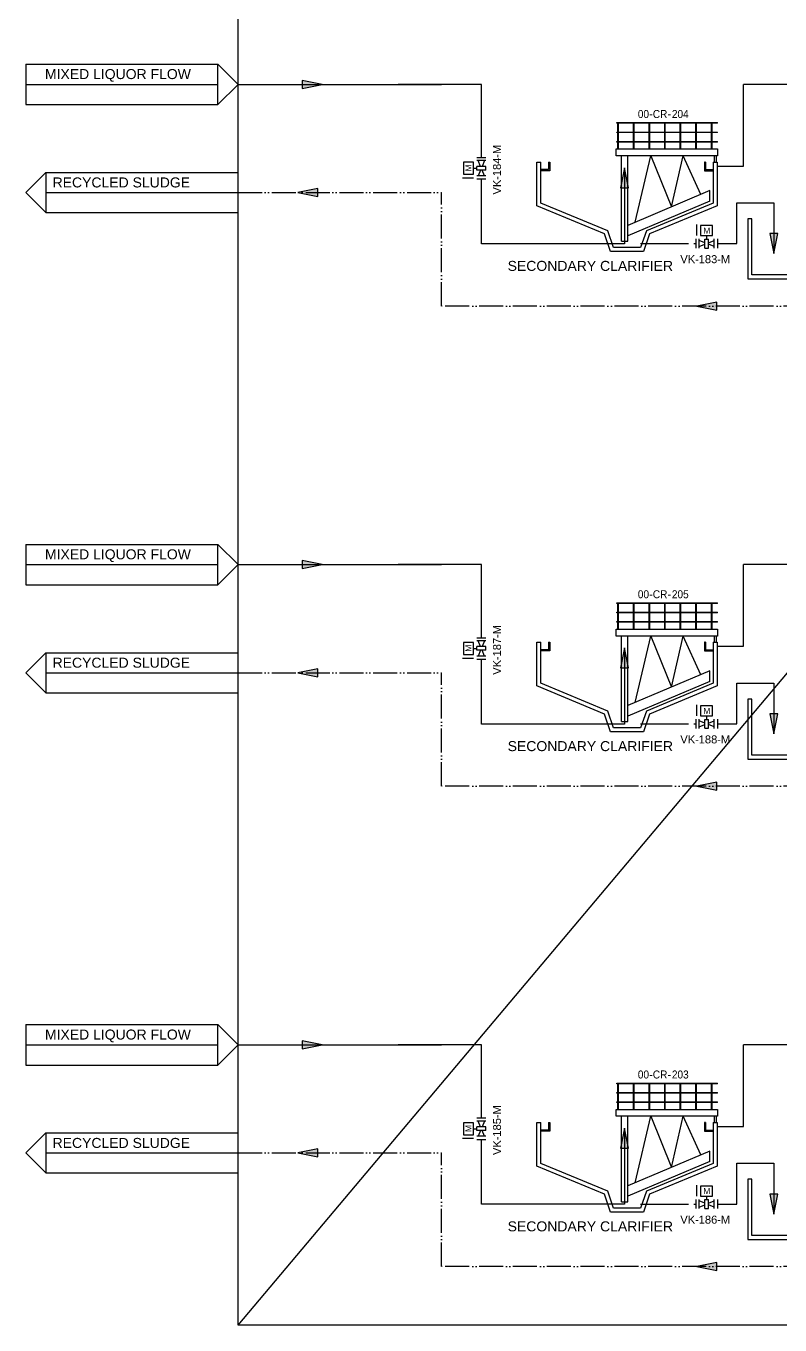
# Model space of a CAD drawing. Header units: millimetres. Extents: x 0 to 1145, y 0 to 954.
# Drawn here: x 0 to 188.4, y 287 to 611.6 of the extents above; entities that cross this region are included whole.
import ezdxf
from ezdxf.enums import TextEntityAlignment as Align

# ---------------------------------------------------------------- set-up
doc = ezdxf.new("R2010")
doc.units = ezdxf.units.MM
doc.set_wipeout_variables(frame=1)
doc.linetypes.add('ACAD_ISO05W100', pattern=[33, 24, -3, 0, -3, 0, -3])
doc.linetypes.add('RefPIDWasteSludgeChamber - EQ$0$ACAD_ISO05W100', pattern=[33, 24, -3, 0, -3, 0, -3])
doc.layers.get('DEFPOINTS').update_dxf_attribs({"color": 10})
for name, color, linetype in [('equipment', 5, 'Continuous'), ('RefALRecSludge$0$Text', 7, 'Continuous'), ('RefARSewage$0$Text', 7, 'Continuous'), ('RefPIDWasteSludgeChamber - EQ$0$sludge', 19, 'RefPIDWasteSludgeChamber - EQ$0$ACAD_ISO05W100'), ('RefPIDWasteSludgeChamber - EQ$0$Valve2', 7, 'Continuous'), ('RefPIDWasteSludgeChamber$0$Text', 7, 'Continuous'), ('sludge', 19, 'ACAD_ISO05W100'), ('Text', 7, 'Continuous'), ('unit', 1, 'Continuous')]:
    doc.layers.add(name, color=color, linetype=linetype)
doc.layers.add('RefPIDWasteSludgeChamber - EQ$0$valve', color=7, linetype='Continuous', plot=False)
doc.layers.add('sewer', color=7, linetype='Continuous', true_color=0x1c2600)
doc.styles.add('Circularclarifier_SecondaryclarifierbridgeCircular$0$Organica', font='arial.ttf')
doc.styles.add('Organica', font='arial.ttf')
doc.styles.add('RefALRecSludge$0$Organica', font='arial.ttf')
doc.styles.add('RefARSewage$0$Organica', font='arial.ttf')
doc.styles.add('RefPIDWasteSludgeChamber - EQ$0$Organica', font='arial.ttf')
doc.styles.add('RefPIDWasteSludgeChamber$0$Organica', font='arial.ttf')
doc.styles.add('RefPIDWasteSludgeChamber$0$Standard', font='arial.ttf')
doc.styles.get("Standard").update_dxf_attribs({"font": 'arial.ttf'})

# ---------------------------------------------------------------- blocks, each defined once
blk = doc.blocks.new('*U31')
at = {"layer": 'DEFPOINTS'}
blk.add_line((0, -190), (320, 190), dxfattribs=at)
at = {"layer": 'DEFPOINTS', "flags": 128}
blk.add_lwpolyline([(0, 190), (320, 190), (320, -190), (0, -190)], close=True, dxfattribs=at)
blk = doc.blocks.new('*U16')
at = {"flags": 128}
blk.add_lwpolyline([(0, 15), (0, 0), (101, 0), (101, 15), (100, 15), (100, 1), (1, 1), (1, 15)], close=True, dxfattribs=at)
at = {"style": 'RefPIDWasteSludgeChamber$0$Organica', "flags": 1}
for tag, p in [('WIDTH', (-11.4, 38.99)), ('HEIGHT', (-11.4, 36.04)), ('LENGTH', (-11.4, 33.02)), ('LIQUIDLEVEL', (-11.4, 29.93)), ('VOLUME', (-11.4, 26.97))]:
    blk.add_attdef(tag, text='', height=2, dxfattribs=at).set_placement(p, align=Align.MIDDLE_CENTER)
at = {"style": 'RefPIDWasteSludgeChamber$0$Standard', "flags": 1}
blk.add_attdef('TR_NAME1', (-26.08, 0.74), '', height=2.5, dxfattribs=at)
at = {"layer": 'RefPIDWasteSludgeChamber$0$Text', "style": 'RefPIDWasteSludgeChamber$0$Organica'}
blk.add_attdef('NAME1_001', (49.42, -4.11), '', height=2.5, dxfattribs=at)
blk = doc.blocks.new('*U15')
for p, q in [((-44.5, 0), (-43.5, 0)), ((-41.62, 0), (-41.33, 0)), ((-2.38, 0), (-2.68, 0)), ((-0.5, 0), (0.5, 0))]:
    blk.add_line(p, q)
for points in [[(0.5, 0), (0.5, -10.92), (-16.37, -17.93), (-17.9, -22.36), (-22, -22.36), (-26.1, -22.36), (-27.63, -17.93), (-44.5, -10.92), (-44.5, 0)], [(-41.62, 0), (-41.62, -1.88), (-43.5, -1.88)], [(-41.33, 0), (-41.33, -2.17), (-43.5, -2.17)], [(-0.5, 0), (-0.5, -10.25), (-17.17, -17.18), (-18.62, -21.36), (-22, -21.36), (-25.38, -21.36), (-26.83, -17.18), (-43.5, -10.25), (-43.5, 0)], [(-2.68, 0), (-2.68, -2.17), (-0.5, -2.17)], [(-2.38, 0), (-2.38, -1.88), (-0.5, -1.88)]]:
    blk.add_lwpolyline(points)
at = {"style": 'Organica', "flags": 1}
for tag, p in [('HEIGHT', (13.89, -0.81)), ('DIAMETER', (13.89, -4.02)), ('LIQUIDLEVEL', (13.89, -7.12)), ('VOLUME', (13.89, -10.08))]:
    blk.add_attdef(tag, text='', height=2, dxfattribs=at).set_placement(p, align=Align.MIDDLE_CENTER)
at = {"flags": 1}
blk.add_attdef('TR_NAME1', (5.94, -40.86), '', height=2.5, dxfattribs=at)
at = {"layer": 'Text', "style": 'Organica'}
blk.add_attdef('NAME1_001', (-31.69, -27.2), '', height=2.5, dxfattribs=at)
blk = doc.blocks.new('*U19')
blk.add_line((1.5, 4.5), (-1.5, 4.5))
at = {"char_height": 2, "width": 5.3402, "style": 'RefPIDWasteSludgeChamber - EQ$0$Organica'}
for s, insert, attachment_point in [('-M', (2.6, -3.9), 4), ('-', (-1.98, -3.9), 6)]:
    blk.add_mtext(s, dxfattribs=dict(at, insert=insert, attachment_point=attachment_point))
at = {"style": 'RefPIDWasteSludgeChamber - EQ$0$Organica'}
for tag, flags, p in [('EQUIP_TYPE', 1, (-8.63, 62.54)), ('NOTE', 1, (-8.63, 59.54)), ('NOTE_CHINESE', 1, (-8.63, 56.54)), ('AREA_CODE', 1, (-8.63, 53.54)), ('DI', 1, (-8.63, 50.54)), ('DO', 1, (-8.63, 47.54)), ('AI', 1, (-8.63, 44.54)), ('AO', 1, (-8.63, 41.54)), ('PB', 1, (-8.63, 38.54)), ('PO', 1, (-8.63, 35.54)), ('SP_ACTUATED', 1, (-8.63, 32.54)), ('SIZE', 1, (-8.63, 23.54)), ('MATERIAL', 1, (-8.63, 19.54)), ('PRESSURE', 1, (-8.63, 15.54)), ('TAG', 8, (0.33, -3.9))]:
    blk.add_attdef(tag, text='', height=2, dxfattribs=dict(at, flags=flags)).set_placement(p, align=Align.MIDDLE_CENTER)
blk.add_attdef('TAG_ID', text='', height=2, dxfattribs=at).set_placement((-2.86, -3.9), align=Align.MIDDLE_RIGHT)
blk.add_wipeout([(-2.67, 1.14), (2.67, 1.14), (2.67, -1.14), (-2.67, -1.14)])
for p, q in [((-1.5, 4.5), (-1.5, 2)), ((1.5, 2), (1.5, 4.5)), ((-2.67, 1.14), (-2.67, -1.14)), ((-1.9, -1.14), (-1.9, 1.14)), ((-0.46, 0.19), (-1.9, 0.76)), ((-1.5, 2), (0, 2)), ((-0.46, -1.11), (-0.46, 1.11)), ((-0.46, 1.11), (0.46, 1.11)), ((0, 2), (1.5, 2)), ((0, 2), (0, 1.11)), ((0.46, -1.11), (0.46, 1.11)), ((0.46, 0.19), (1.9, 0.76)), ((1.9, -1.14), (1.9, 1.14)), ((2.67, 1.14), (2.67, -1.14)), ((-1.9, -0.76), (-0.46, -0.19)), ((-0.46, -1.11), (0.46, -1.11)), ((1.9, -0.76), (0.46, -0.19))]:
    blk.add_line(p, q)
at = {"layer": 'RefPIDWasteSludgeChamber - EQ$0$valve'}
blk.add_line((-2.48, 1.99), (-2.48, 4.73), dxfattribs=at)
at = {"style": 'RefPIDWasteSludgeChamber - EQ$0$Organica'}
blk.add_text('M', height=1.5, dxfattribs=at).set_placement((-0.82, 2.47))
blk = doc.blocks.new('*U30')
for p, q in [((-24.54, 9.84), (0.64, 9.84)), ((-24.54, 9.69), (-24.54, 9.84)), ((0.64, 9.69), (0.64, 9.84)), ((0.64, 9.69), (-24.54, 9.69)), ((-24.54, 7.5), (0.64, 7.5)), ((-24.54, 7.34), (-24.54, 7.5)), ((0.64, 7.34), (-24.54, 7.34)), ((-24.3, 7.5), (-24.3, 9.69)), ((-24.3, 5.16), (-24.3, 7.34)), ((-24.15, 7.5), (-24.15, 9.69)), ((-24.15, 5.16), (-24.15, 7.34)), ((-20.4, 7.5), (-20.4, 9.69)), ((-20.4, 5.16), (-20.4, 7.34)), ((-20.24, 7.5), (-20.24, 9.69)), ((-20.24, 5.16), (-20.24, 7.34)), ((-16.49, 7.5), (-16.49, 9.69)), ((-16.49, 5.16), (-16.49, 7.34)), ((-16.34, 7.5), (-16.34, 9.69)), ((-16.34, 5.16), (-16.34, 7.34)), ((-12.59, 7.5), (-12.59, 9.69)), ((-12.59, 5.16), (-12.59, 7.34)), ((-12.43, 7.5), (-12.43, 9.69)), ((-12.43, 5.16), (-12.43, 7.34)), ((-8.68, 7.5), (-8.68, 9.69)), ((-8.68, 5.16), (-8.68, 7.34)), ((-8.52, 7.5), (-8.52, 9.69)), ((-8.52, 5.16), (-8.52, 7.34)), ((-4.77, 7.5), (-4.77, 9.69)), ((-4.77, 5.16), (-4.77, 7.34)), ((-4.62, 7.5), (-4.62, 9.69)), ((-4.62, 5.16), (-4.62, 7.34)), ((-0.87, 7.5), (-0.87, 9.69)), ((-0.87, 5.16), (-0.87, 7.34)), ((-0.71, 7.5), (-0.71, 9.69)), ((-0.71, 5.16), (-0.71, 7.34)), ((0.64, 7.34), (0.64, 7.5)), ((-24.75, 1.56), (-24.75, 3.28)), ((-24.75, 3.28), (0.64, 3.28)), ((-24.54, 5.16), (0.64, 5.16)), ((-24.54, 5), (-24.54, 5.16)), ((0.64, 5), (-24.54, 5)), ((-24.3, 3.28), (-24.3, 5)), ((-24.15, 3.28), (-24.15, 5)), ((-20.4, 3.28), (-20.4, 5)), ((-20.24, 3.28), (-20.24, 5)), ((-16.49, 3.28), (-16.49, 5)), ((-16.34, 3.28), (-16.34, 5)), ((-12.59, 3.28), (-12.59, 5)), ((-12.43, 3.28), (-12.43, 5)), ((-8.68, 3.28), (-8.68, 5)), ((-8.52, 3.28), (-8.52, 5)), ((-4.77, 3.28), (-4.77, 5)), ((-4.62, 3.28), (-4.62, 5)), ((-0.87, 3.28), (-0.87, 5)), ((-0.71, 3.28), (-0.71, 5)), ((0.64, 5), (0.64, 5.16)), ((0.64, 3.28), (0.64, 1.56)), ((0.64, 1.56), (-24.75, 1.56)), ((-23.34, -19.8), (-23.34, 1.56)), ((-21.77, -19.8), (-21.77, 1.56)), ((-19.99, -15.06), (-16.08, 1.56)), ((-16.08, 1.56), (-10.87, -11.2)), ((-10.87, -11.2), (-7.93, 1.56)), ((-3.56, -8.1), (-7.93, 1.56)), ((-0.24, 1.56), (-0.24, 0)), ((-0.24, 0), (0.24, 0)), ((0.24, 1.56), (0.24, 0)), ((-1.31, -7.15), (-21.77, -15.82)), ((-1.31, -9.77), (-1.31, -7.15)), ((-1.31, -9.77), (-21.77, -18.44)), ((-23.34, -19.8), (-21.77, -19.8))]:
    blk.add_line(p, q)
at = {"char_height": 2, "width": 5.3402, "attachment_point": 6, "line_spacing_factor": 0.9, "style": 'Circularclarifier_SecondaryclarifierbridgeCircular$0$Organica'}
for insert in [(-15.6, 12), (-11, 12)]:
    blk.add_mtext('{\\W0.9;-}', dxfattribs=dict(at, insert=insert))
at = {"style": 'Circularclarifier_SecondaryclarifierbridgeCircular$0$Organica', "flags": 1}
for tag, p in [('EQUIP_TYPE', (6.65, 91.97)), ('NOTE', (6.65, 88.97)), ('NOTE_CHINESE', (6.65, 85.97)), ('UNIT_CLARIFIER_DIA', (6.65, 82.97)), ('UNIT_OPERATIONAL_LEVEL', (6.65, 79.97)), ('UNIT_FREE_BOARD', (6.65, 76.97)), ('SP_CLARIFIER_DIA', (6.65, 73.97)), ('SP_OPERATIONAL_LEVEL', (6.65, 70.97)), ('SP_FREE_BOARD', (6.65, 67.97)), ('MATERIAL_SUBSURFACE', (6.65, 64.97)), ('MATERIAL_ABOVE', (6.65, 61.87)), ('INSTALLED_POWER', (6.65, 58.67)), ('CONSUMED_POWER', (6.65, 55.67)), ('MODEL', (6.65, 52.55)), ('MANUFACTURE', (6.65, 49.45)), ('STB_DTY', (6.77, 46.71)), ('RUNNINGHOURS', (7.9, 43.66)), ('DI', (7.9, 40.66)), ('DO', (7.9, 37.66)), ('AO', (7.9, 31.66)), ('AI', (7.9, 34.66)), ('PO', (7.9, 28.66)), ('PB', (7.9, 25.66)), ('PROCESSUNITAREA', (7.9, 22.23))]:
    blk.add_attdef(tag, text='', height=2, dxfattribs=at).set_placement(p, align=Align.MIDDLE_CENTER)
at = {"style": 'Circularclarifier_SecondaryclarifierbridgeCircular$0$Organica', "width": 0.9}
for tag, p in [('AREA_CODE', (-16.5, 12)), ('TAG_ID', (-11.91, 12))]:
    blk.add_attdef(tag, text='', height=2, dxfattribs=at).set_placement(p, align=Align.MIDDLE_RIGHT)
at = {"style": 'Circularclarifier_SecondaryclarifierbridgeCircular$0$Organica', "width": 0.9, "flags": 8}
blk.add_attdef('TAG', text='', height=2, dxfattribs=at).set_placement((-8.69, 12), align=Align.MIDDLE_CENTER)
blk = doc.blocks.new('RefARSewage$0$RefARSewage')
at = {"lineweight": 25, "ltscale": 0.25}
for p, q in [((0, 5.06), (47.94, 5.06)), ((0, 5.06), (0, -5.06)), ((47.94, -5.06), (47.94, 5.06)), ((47.94, 5.06), (53, 0)), ((0, 0), (47.94, 0)), ((47.94, -5.06), (53, 0)), ((0, -5.06), (47.94, -5.06))]:
    blk.add_line(p, q, dxfattribs=at)
at = {"layer": 'RefARSewage$0$Text', "style": 'RefARSewage$0$Organica'}
blk.add_attdef('Name_001', (4.77, 1.27), '', height=2.5, dxfattribs=at)
blk = doc.blocks.new('RefALRecSludge$0$RefALRecSludge')
at = {"lineweight": 25, "ltscale": 0.25}
for p, q in [((5, 5), (0, 0)), ((5, 5), (53, 5)), ((5, 5), (5, -5)), ((53, -5), (53, 5)), ((5, -5), (0, 0)), ((5, 0), (53, 0)), ((5, -5), (53, -5))]:
    blk.add_line(p, q, dxfattribs=at)
at = {"layer": 'RefALRecSludge$0$Text', "style": 'RefALRecSludge$0$Organica'}
blk.add_attdef('NAME1_001', (18.06, 1.27), '', height=2.5, dxfattribs=at)

msp = doc.modelspace()

# ---------------------------------------------------------------- hatches: boundary and pattern name
for points in [[(69.05, 596), (74.05, 597), (69.05, 598)], [(150.59, 571.19), (149.59, 576.19), (148.59, 571.19)], [(150.59, 571.19), (149.59, 576.19), (148.59, 571.19)], [(72.96, 571), (67.96, 570), (72.96, 569)], [(172.61, 542.62), (167.61, 541.62), (172.61, 540.62)], [(69.05, 476), (74.05, 477), (69.05, 478)], [(150.59, 451.19), (149.59, 456.19), (148.59, 451.19)], [(150.59, 451.19), (149.59, 456.19), (148.59, 451.19)], [(72.96, 451), (67.96, 450), (72.96, 449)], [(172.61, 422.62), (167.61, 421.62), (172.61, 420.62)], [(69.05, 356), (74.05, 357), (69.05, 358)], [(150.59, 331.19), (149.59, 336.19), (148.59, 331.19)], [(150.59, 331.19), (149.59, 336.19), (148.59, 331.19)], [(72.96, 331), (67.96, 330), (72.96, 329)], [(172.61, 302.62), (167.61, 301.62), (172.61, 300.62)]]:
    msp.add_hatch(color=256).paths.add_polyline_path(points)
at = {"layer": 'sludge', "linetype": 'Continuous'}
h = msp.add_hatch(color=256, dxfattribs=at)
h.dxf.hatch_style = 1
h.paths.add_polyline_path([(187.9, 559.73), (185.9, 559.73), (186.9, 554.73)])
h = msp.add_hatch(color=256, dxfattribs=at)
h.dxf.hatch_style = 1
h.paths.add_polyline_path([(187.9, 439.73), (185.9, 439.73), (186.9, 434.73)])
h = msp.add_hatch(color=256, dxfattribs=at)
h.dxf.hatch_style = 1
h.paths.add_polyline_path([(187.9, 319.73), (185.9, 319.73), (186.9, 314.73)])

# ---------------------------------------------------------------- linework, layer by layer
for points in [[(74.05, 597), (69.05, 598)], [(69.05, 598), (69.05, 596)], [(69.05, 596), (74.05, 597)], [(149.59, 576.19), (148.59, 571.19)], [(149.59, 576.19), (148.59, 571.19)], [(150.59, 571.19), (149.59, 576.19)], [(150.59, 571.19), (149.59, 576.19)], [(72.96, 571), (67.96, 570)], [(67.96, 570), (72.96, 569)], [(72.96, 569), (72.96, 571)], [(148.59, 571.19), (150.59, 571.19)], [(148.59, 571.19), (150.59, 571.19)], [(172.61, 542.62), (167.61, 541.62)], [(172.61, 540.62), (172.61, 542.62)], [(167.61, 541.62), (172.61, 540.62)], [(74.05, 477), (69.05, 478)], [(69.05, 478), (69.05, 476)], [(69.05, 476), (74.05, 477)], [(149.59, 456.19), (148.59, 451.19)], [(149.59, 456.19), (148.59, 451.19)], [(150.59, 451.19), (149.59, 456.19)], [(150.59, 451.19), (149.59, 456.19)], [(72.96, 451), (67.96, 450)], [(67.96, 450), (72.96, 449)], [(72.96, 449), (72.96, 451)], [(148.59, 451.19), (150.59, 451.19)], [(148.59, 451.19), (150.59, 451.19)], [(172.61, 422.62), (167.61, 421.62)], [(172.61, 420.62), (172.61, 422.62)], [(167.61, 421.62), (172.61, 420.62)], [(74.05, 357), (69.05, 358)], [(69.05, 358), (69.05, 356)], [(69.05, 356), (74.05, 357)], [(149.59, 336.19), (148.59, 331.19)], [(149.59, 336.19), (148.59, 331.19)], [(150.59, 331.19), (149.59, 336.19)], [(150.59, 331.19), (149.59, 336.19)], [(148.59, 331.19), (150.59, 331.19)], [(148.59, 331.19), (150.59, 331.19)], [(72.96, 331), (67.96, 330)], [(67.96, 330), (72.96, 329)], [(72.96, 329), (72.96, 331)], [(172.61, 302.62), (167.61, 301.62)], [(172.61, 300.62), (172.61, 302.62)], [(167.61, 301.62), (172.61, 300.62)]]:
    msp.add_lwpolyline(points)
at = {"layer": 'RefPIDWasteSludgeChamber - EQ$0$sludge', "lineweight": 25, "ltscale": 0.25}
for p, q in [((305.14, 541.62), (103.8, 541.62)), ((305.14, 421.62), (103.8, 421.62)), ((305.14, 301.62), (103.8, 301.62))]:
    msp.add_line(p, q, dxfattribs=at)
at = {"layer": 'sewer'}
for p, q in [((53, 597), (103.8, 597)), ((53, 477), (103.8, 477)), ((53, 357), (103.8, 357))]:
    msp.add_line(p, q, dxfattribs=at)
at = {"layer": 'sewer', "lineweight": 25, "ltscale": 0.5}
for p, q in [((333, 597), (179.27, 597)), ((179.27, 576.6), (179.27, 597)), ((172.7, 576.6), (179.27, 576.6)), ((333, 477), (179.27, 477)), ((179.27, 456.6), (179.27, 477)), ((172.7, 456.6), (179.27, 456.6)), ((333, 357), (179.27, 357)), ((179.27, 336.6), (179.27, 357)), ((172.7, 336.6), (179.27, 336.6))]:
    msp.add_line(p, q, dxfattribs=at)
for points in [[(149.59, 576.19), (149.59, 557.16), (113.8, 557.16), (113.8, 597), (93, 597)], [(149.59, 456.19), (149.59, 437.16), (113.8, 437.16), (113.8, 477), (93, 477)], [(149.59, 336.19), (149.59, 317.16), (113.8, 317.16), (113.8, 357), (93, 357)]]:
    msp.add_lwpolyline(points, dxfattribs=at)
at = {"layer": 'sludge', "lineweight": 25, "ltscale": 0.25}
for points in [[(53, 570), (103.8, 570)], [(103.8, 541.62), (103.8, 570)], [(53, 450), (103.8, 450)], [(103.8, 421.62), (103.8, 450)], [(53, 330), (103.8, 330)], [(103.8, 301.62), (103.8, 330)]]:
    msp.add_lwpolyline(points, dxfattribs=at)
at = {"layer": 'sludge', "lineweight": 25, "ltscale": 0.5}
for points in [[(153.58, 557.23), (177.68, 557.23), (177.68, 567.41), (186.9, 567.41), (186.9, 554.73)], [(153.58, 437.23), (177.68, 437.23), (177.68, 447.41), (186.9, 447.41), (186.9, 434.73)], [(153.58, 317.23), (177.68, 317.23), (177.68, 327.41), (186.9, 327.41), (186.9, 314.73)]]:
    msp.add_lwpolyline(points, dxfattribs=at)
at = {"layer": 'sludge', "linetype": 'Continuous', "lineweight": 25, "ltscale": 0.5, "flags": 128}
for points in [[(186.9, 554.73), (187.9, 559.73), (185.9, 559.73)], [(186.9, 434.73), (187.9, 439.73), (185.9, 439.73)], [(186.9, 314.73), (187.9, 319.73), (185.9, 319.73)]]:
    msp.add_lwpolyline(points, close=True, dxfattribs=at)

# ---------------------------------------------------------------- block references
msp.add_blockref('*U31', (53, 477))
ref = msp.add_blockref('RefARSewage$0$RefARSewage', (0, 597))
ref.add_attrib('Name_001', 'MIXED LIQUOR FLOW', (4.74, 598.33), dxfattribs={"layer": 'RefARSewage$0$Text', "height": 2.5, "style": 'RefARSewage$0$Organica'})
ref = msp.add_blockref('RefALRecSludge$0$RefALRecSludge', (0, 570))
ref.add_attrib('NAME1', 'RECYCLED SLUDGE', dxfattribs={"layer": 'RefALRecSludge$0$Text', "height": 2.5, "style": 'RefALRecSludge$0$Organica'}).set_placement((41, 572.5), align=Align.MIDDLE_RIGHT)
ref = msp.add_blockref('RefARSewage$0$RefARSewage', (0, 477))
ref.add_attrib('Name_001', 'MIXED LIQUOR FLOW', (4.74, 478.33), dxfattribs={"layer": 'RefARSewage$0$Text', "height": 2.5, "style": 'RefARSewage$0$Organica'})
ref = msp.add_blockref('RefALRecSludge$0$RefALRecSludge', (0, 450))
ref.add_attrib('NAME1', 'RECYCLED SLUDGE', dxfattribs={"layer": 'RefALRecSludge$0$Text', "height": 2.5, "style": 'RefALRecSludge$0$Organica'}).set_placement((41, 452.5), align=Align.MIDDLE_RIGHT)
ref = msp.add_blockref('RefARSewage$0$RefARSewage', (0, 357))
ref.add_attrib('Name_001', 'MIXED LIQUOR FLOW', (4.74, 358.33), dxfattribs={"layer": 'RefARSewage$0$Text', "height": 2.5, "style": 'RefARSewage$0$Organica'})
ref = msp.add_blockref('RefALRecSludge$0$RefALRecSludge', (0, 330))
ref.add_attrib('NAME1', 'RECYCLED SLUDGE', dxfattribs={"layer": 'RefALRecSludge$0$Text', "height": 2.5, "style": 'RefALRecSludge$0$Organica'}).set_placement((41, 332.5), align=Align.MIDDLE_RIGHT)
at = {"layer": 'unit'}
ref = msp.add_blockref('*U15', (172.2, 577.6), dxfattribs=at)
ref.add_attrib('NAME1_001', 'SECONDARY CLARIFIER', (120.37, 550.4), dxfattribs={"layer": 'Text', "height": 2.5, "style": 'Organica'})
ref = msp.add_blockref('*U16', (180.38, 548.41), dxfattribs=at)
ref.add_attrib('NAME1_001', 'RAS/WAS CHAMBER', (213, 544.31), dxfattribs={"layer": 'RefPIDWasteSludgeChamber$0$Text', "height": 2.5, "style": 'RefPIDWasteSludgeChamber$0$Organica'})
ref = msp.add_blockref('*U15', (172.2, 457.6), dxfattribs=at)
ref.add_attrib('NAME1_001', 'SECONDARY CLARIFIER', (120.37, 430.4), dxfattribs={"layer": 'Text', "height": 2.5, "style": 'Organica'})
ref = msp.add_blockref('*U16', (180.38, 428.41), dxfattribs=at)
ref.add_attrib('NAME1_001', 'RAS/WAS CHAMBER', (213, 424.31), dxfattribs={"layer": 'RefPIDWasteSludgeChamber$0$Text', "height": 2.5, "style": 'RefPIDWasteSludgeChamber$0$Organica'})
ref = msp.add_blockref('*U15', (172.2, 337.6), dxfattribs=at)
ref.add_attrib('NAME1_001', 'SECONDARY CLARIFIER', (120.37, 310.4), dxfattribs={"layer": 'Text', "height": 2.5, "style": 'Organica'})
ref = msp.add_blockref('*U16', (180.38, 308.41), dxfattribs=at)
ref.add_attrib('NAME1_001', 'RAS/WAS CHAMBER', (213, 304.31), dxfattribs={"layer": 'RefPIDWasteSludgeChamber$0$Text', "height": 2.5, "style": 'RefPIDWasteSludgeChamber$0$Organica'})

# ---------------------------------------------------------------- next in the draw order: block references
at = {"layer": 'RefPIDWasteSludgeChamber - EQ$0$Valve2', "rotation": 90}
for p, values in [((113.8, 576.06), {'TAG': '184', 'TAG_ID': 'VK'}), ((113.8, 456.06), {'TAG': '187', 'TAG_ID': 'VK'}), ((113.8, 336.06), {'TAG': '185', 'TAG_ID': 'VK'})]:
    msp.add_blockref('*U19', p, dxfattribs=at).add_auto_attribs(values)
at = {"layer": 'RefPIDWasteSludgeChamber - EQ$0$Valve2'}
for p, values in [((170.1, 557.23), {'TAG': '183', 'TAG_ID': 'VK'}), ((170.1, 437.23), {'TAG': '188', 'TAG_ID': 'VK'}), ((170.1, 317.23), {'TAG': '186', 'TAG_ID': 'VK'})]:
    msp.add_blockref('*U19', p, dxfattribs=at).add_auto_attribs(values)

# ---------------------------------------------------------------- next in the draw order: block references
at = {"layer": 'equipment'}
ref = msp.add_blockref('*U30', (172.2, 577.6), dxfattribs=at)
ref.add_attrib('TAG', '204', dxfattribs={"layer": '0', "height": 2, "style": 'Circularclarifier_SecondaryclarifierbridgeCircular$0$Organica', "width": 0.9}).set_placement((163.51, 589.6), align=Align.MIDDLE_CENTER)
ref.add_attrib('AREA_CODE', '00', dxfattribs={"layer": '0', "height": 2, "style": 'Circularclarifier_SecondaryclarifierbridgeCircular$0$Organica', "width": 0.9}).set_placement((155.7, 589.6), align=Align.MIDDLE_RIGHT)
ref.add_attrib('TAG_ID', 'CR', dxfattribs={"layer": '0', "height": 2, "style": 'Circularclarifier_SecondaryclarifierbridgeCircular$0$Organica', "width": 0.9}).set_placement((160.28, 589.6), align=Align.MIDDLE_RIGHT)
ref = msp.add_blockref('*U30', (172.2, 457.6), dxfattribs=at)
ref.add_attrib('TAG', '205', dxfattribs={"layer": '0', "height": 2, "style": 'Circularclarifier_SecondaryclarifierbridgeCircular$0$Organica', "width": 0.9}).set_placement((163.51, 469.6), align=Align.MIDDLE_CENTER)
ref.add_attrib('AREA_CODE', '00', dxfattribs={"layer": '0', "height": 2, "style": 'Circularclarifier_SecondaryclarifierbridgeCircular$0$Organica', "width": 0.9}).set_placement((155.7, 469.6), align=Align.MIDDLE_RIGHT)
ref.add_attrib('TAG_ID', 'CR', dxfattribs={"layer": '0', "height": 2, "style": 'Circularclarifier_SecondaryclarifierbridgeCircular$0$Organica', "width": 0.9}).set_placement((160.28, 469.6), align=Align.MIDDLE_RIGHT)
ref = msp.add_blockref('*U30', (172.2, 337.6), dxfattribs=at)
ref.add_attrib('TAG', '203', dxfattribs={"layer": '0', "height": 2, "style": 'Circularclarifier_SecondaryclarifierbridgeCircular$0$Organica', "width": 0.9}).set_placement((163.51, 349.6), align=Align.MIDDLE_CENTER)
ref.add_attrib('AREA_CODE', '00', dxfattribs={"layer": '0', "height": 2, "style": 'Circularclarifier_SecondaryclarifierbridgeCircular$0$Organica', "width": 0.9}).set_placement((155.7, 349.6), align=Align.MIDDLE_RIGHT)
ref.add_attrib('TAG_ID', 'CR', dxfattribs={"layer": '0', "height": 2, "style": 'Circularclarifier_SecondaryclarifierbridgeCircular$0$Organica', "width": 0.9}).set_placement((160.28, 349.6), align=Align.MIDDLE_RIGHT)

doc.saveas('drawing.dxf')
